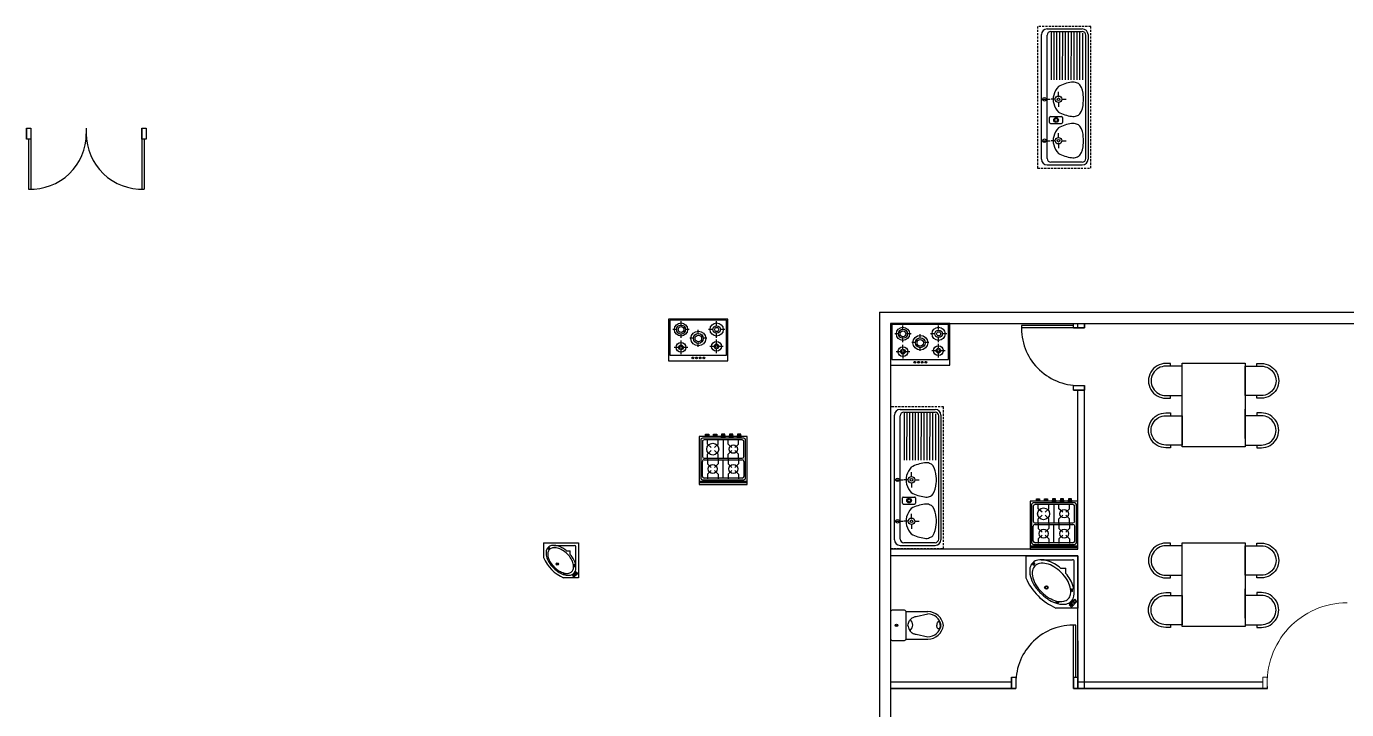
# Model space of a CAD drawing. Header units: inches. Extents: x 35258 to 134537, y 25067 to 83300.
# Drawn here: x 67167 to 67761, y 39344 to 39651 of the extents above; entities that cross this region are included whole.
import ezdxf

# ---------------------------------------------------------------- set-up
doc = ezdxf.new("R2010")
doc.units = ezdxf.units.IN
doc.header["$LTSCALE"] = 5
doc.header["$MEASUREMENT"] = 0
doc.linetypes.add('0', pattern=[0])
doc.linetypes.add('AI9-LType1', pattern=[0.879429, 0.586286, -0.293143])
for name, color, linetype in [('belkuni', 7, 'Continuous'), ('door', 60, 'Continuous'), ('SANTEH', 7, 'Continuous')]:
    doc.layers.add(name, color=color, linetype=linetype)
doc.layers.add('G-FIX', color=4, linetype='Continuous', lineweight=9)

# ---------------------------------------------------------------- blocks, each defined once
blk = doc.blocks.new('s_93')
for p, q in [((0, -1400), (0, 0)), ((0, 0), (1400, 0)), ((1400, 0), (1400, -592)), ((102, -993), (102, -150)), ((1018, -100), (152, -100)), ((326, -472), (326, -325)), ((472, -325), (326, -325)), ((0, -1400), (592, -1400))]:
    blk.add_line(p, q)
for points in [[(446, -448, 0.060096), (290, -650, 0.07356), (210, -842, 0.106832), (203, -1038, 0.154019), (267, -1159, 0.154019), (390, -1222, 0.106832), (585, -1213, 0.07356), (777, -1131, 0.060096), (976, -973, 0.060096), (1132, -771, 0.07356), (1212, -578, 0.106832), (1219, -383, 0.154019), (1155, -262, 0.154019), (1032, -199, 0.106832), (837, -208, 0.07356), (645, -290, 0.060096)], [(917, -145, 0.028254), (904, -146, 0.038618), (895, -149, 0.079399), (886, -153, 0.251746), (883, -160, 0.251746), (887, -166, 0.079399), (896, -170, 0.038618), (906, -171, 0.028254), (919, -171, 0.028254), (931, -169, 0.038618), (941, -167, 0.079399), (949, -162, 0.251746), (952, -156, 0.251746), (948, -149, 0.079399), (939, -146, 0.038618), (930, -145, 0.028254)], [(917, -150, 0.028254), (905, -151, 0.038618), (897, -153, 0.079399), (889, -157, 0.251746), (888, -160, 0.251746), (890, -162, 0.079399), (897, -165, 0.038618), (906, -166, 0.028254), (918, -166, 0.028254), (930, -164, 0.038618), (939, -162, 0.079399), (946, -158, 0.251746), (947, -156, 0.251746), (946, -154, 0.079399), (938, -151, 0.038618), (929, -150, 0.028254)], [(1257, -557, -0.028254), (1253, -569, -0.038618), (1248, -577, -0.079399), (1242, -585, -0.251746), (1235, -587, -0.251746), (1230, -582, -0.079399), (1228, -572, -0.038618), (1229, -562, -0.028254), (1231, -550, -0.028254), (1235, -538, -0.038618), (1239, -529, -0.079399), (1245, -522, -0.251746), (1253, -520, -0.251746), (1258, -525, -0.079399), (1260, -534, -0.038618), (1259, -544, -0.028254)], [(1252, -555, -0.028254), (1248, -567, -0.038618), (1244, -575, -0.079399), (1239, -581, -0.251746), (1236, -582, -0.251746), (1234, -580, -0.079399), (1233, -572, -0.038618), (1234, -563, -0.028254), (1236, -551, -0.028254), (1240, -540, -0.038618), (1244, -532, -0.079399), (1249, -525, -0.251746), (1251, -525, -0.251746), (1253, -527, -0.079399), (1255, -535, -0.038618), (1254, -543, -0.028254)], [(205, -1194, 0.028254), (213, -1203, 0.038618), (221, -1209, 0.079399), (230, -1214, 0.251746), (237, -1212, 0.251746), (240, -1205, 0.079399), (237, -1196, 0.038618), (232, -1187, 0.028254), (225, -1177, 0.028254), (216, -1168, 0.038618), (209, -1162, 0.079399), (200, -1158, 0.251746), (193, -1159, 0.251746), (190, -1166, 0.079399), (193, -1175, 0.038618), (197, -1184, 0.028254)], [(209, -1191, 0.028254), (217, -1200, 0.038618), (224, -1205, 0.079399), (231, -1209, 0.251746), (234, -1208, 0.251746), (235, -1206, 0.079399), (233, -1198, 0.038618), (228, -1190, 0.028254), (221, -1180, 0.028254), (213, -1171, 0.038618), (206, -1166, 0.079399), (199, -1162, 0.251746), (196, -1163, 0.251746), (195, -1165, 0.079399), (197, -1173, 0.038618), (201, -1181, 0.028254)]]:
    blk.add_lwpolyline(points, format="xyb", close=True)
for points in [[(1005, -1003, 0.059635), (1188, -770, 0.073145), (1282, -547, 0.106765), (1292, -320, 0.154982), (1219, -180, 0.154982), (1078, -107, 0.106765), (852, -117, 0.073145), (629, -212, 0.038861), (472, -325, 0.059635)], [(326, -472, 0.038717), (214, -629, 0.073145), (119, -852, 0.106765), (110, -1078, 0.154982), (183, -1218, 0.154982), (324, -1291, 0.106765), (550, -1281, 0.073145), (773, -1186, 0.059635), (1005, -1003, 0.059635)]]:
    blk.add_lwpolyline(points, format="xyb")
blk.add_lwpolyline([(1375, -178), (1227, -26), (1166, -86), (1314, -240)], close=True)
for centre, radius in [((1225, -85), 31.2), ((1267, -132), 31.2), ((1315, -175), 31.2), ((1315, -175), 16.3), ((850, -850), 47.2), ((850, -850), 33.7)]:
    blk.add_circle(centre, radius)
for centre, radius, start, end in [((152, -150), 50, 90, 180), ((0, 0), 1520, 292.9195, 337.0805)]:
    blk.add_arc(centre, radius, start, end)
blk = doc.blocks.new('A$C051A4A38')
for p, q in [((18, 493), (18, 205)), ((84, 361), (48, 205)), ((316, 361), (352, 205)), ((382, 493), (382, 205))]:
    blk.add_line(p, q)
blk.add_lwpolyline([(377, 700), (23, 700, 0.414214), (0, 677), (0, 516, 0.414214), (23, 493), (377, 493, 0.414214), (400, 516), (400, 677, 0.414214)], format="xyb", close=True)
for points in [[(200, 471, 0.046371), (169, 463, 0.088923), (125, 439, 0.104957), (94, 402, 0.120011), (84, 361, 0.120011)], [(200, 471, -0.046371), (231, 463, -0.088923), (275, 439, -0.104957), (306, 402, -0.120011), (316, 361, -0.120011)], [(201, 41, -0.049911), (183, 43, -0.063732), (169, 48, -0.103622), (158, 56, -0.177768), (155, 64, -0.177768), (158, 71, -0.103622), (169, 80, -0.063732), (183, 84, -0.049911), (201, 86, -0.049911)], [(201, 41, 0.049911), (220, 43, 0.063732), (234, 48, 0.103622), (245, 56, 0.177768), (247, 64, 0.177768), (245, 71, 0.103622), (234, 80, 0.063732), (220, 84, 0.049911), (201, 86, 0.049911)]]:
    blk.add_lwpolyline(points, format="xyb")
for radius in [17.2, 5.75]:
    blk.add_circle((200, 620), radius)
for centre, radius, start, end in [((203, 493), 87.7, 218.0102, 270.9041), ((206, 493), 87.7, 269.0959, 321.9898), ((225, 205), 207, 180, 263.1637), ((225, 205), 177, 180, 261.9966), ((175, 205), 177, 278.0034, 0), ((175, 205), 207, 276.8363, 0)]:
    blk.add_arc(centre, radius, start, end)
blk = doc.blocks.new('21')
at = {"color": 0, "linetype": 'AI9-LType1'}
for p, q in [((3814.3, 13483.2), (3814.3, 13412.9)), ((4001.9, 13483.2), (3814.3, 13483.2)), ((4001.9, 13412.9), (4001.9, 13483.2)), ((3814.3, 13412.9), (4001.9, 13412.9))]:
    blk.add_line(p, q, dxfattribs=at)
at = {"color": 0}
for p, q in [((3825.2, 13479.7), (3990.1, 13479.7)), ((3989.2, 13476.7), (3826, 13476.7)), ((3817.6, 13425.6), (3817.6, 13472.1)), ((3821.1, 13430.4), (3821.1, 13471.8)), ((3884.9, 13468.9), (3822.4, 13469)), ((3884.9, 13465.1), (3822.4, 13465.2)), ((3884.9, 13461.3), (3822.4, 13461.4)), ((3884.9, 13457.5), (3822.4, 13457.6)), ((3884.9, 13472.7), (3823.2, 13472.8)), ((3994.1, 13471.8), (3994.1, 13430.4)), ((3997.7, 13425.6), (3997.7, 13472.1)), ((3884.9, 13453.6), (3822.4, 13453.7)), ((3884.9, 13449.8), (3822.4, 13449.9)), ((3884.9, 13446), (3822.4, 13446.1)), ((3884.9, 13442.2), (3822.4, 13442.3)), ((3906.5, 13440.6), (3900.8, 13440.6)), ((3910.8, 13444.9), (3910.8, 13450.6)), ((3915.1, 13440.6), (3920.8, 13440.6)), ((3933.6, 13429.8), (3933.6, 13444.7)), ((3934.8, 13445.8), (3941.7, 13445.8)), ((3942.9, 13429.8), (3942.9, 13444.7)), ((3961.4, 13440.6), (3955.7, 13440.6)), ((3965.7, 13444.9), (3965.7, 13450.6)), ((3970, 13440.6), (3975.7, 13440.6)), ((3884.9, 13438.4), (3822.4, 13438.5)), ((3884.9, 13434.6), (3822.4, 13434.7)), ((3822.4, 13430.9), (3884.9, 13430.8)), ((3989.2, 13425.5), (3826, 13425.5)), ((3910.8, 13436.3), (3910.8, 13430.6)), ((3910.8, 13418.6), (3910.8, 13429.5)), ((3941.7, 13428.6), (3934.8, 13428.6)), ((3965.7, 13436.3), (3965.7, 13430.6)), ((3965.7, 13418.6), (3965.7, 13429.5)), ((3990.1, 13417.9), (3825.2, 13417.9))]:
    blk.add_line(p, q, dxfattribs=at)
for centre, radius in [((3910.8, 13440.6), 4.3), ((3910.8, 13440.6), 1.72), ((3938.3, 13437.4), 3.11), ((3938.3, 13437.4), 1.99), ((3965.7, 13440.6), 4.3), ((3965.7, 13440.6), 1.72), ((3910.8, 13422), 2.42), ((3965.7, 13422), 2.42)]:
    blk.add_circle(centre, radius, dxfattribs=at)
for points in [[(3825.2, 13479.7), (3821, 13479.7), (3817.6, 13476.3), (3817.6, 13472.1)], [(3826, 13476.7), (3823.3, 13476.7), (3821.1, 13474.5), (3821.1, 13471.8)], [(3915.3, 13473.4), (3912.9, 13473.8), (3910.5, 13473.9), (3908, 13473.6)], [(3968.4, 13473.6), (3966, 13473.9), (3963.5, 13473.8), (3961.1, 13473.4)], [(3994.1, 13471.8), (3994.1, 13474.5), (3991.9, 13476.7), (3989.2, 13476.7)], [(3997.7, 13472.1), (3997.7, 13476.3), (3994.3, 13479.7), (3990.1, 13479.7)], [(3889.1, 13464.6), (3888.1, 13462.5), (3887.8, 13460.1), (3888.3, 13457.8)], [(3888.3, 13457.8), (3889.1, 13451.7), (3891, 13445.8), (3894, 13440.4)], [(3891.7, 13469), (3890.4, 13467.8), (3889.5, 13466.3), (3889.1, 13464.6)], [(3906.4, 13473.4), (3901.2, 13473.3), (3896.1, 13471.7), (3891.7, 13469)], [(3908, 13473.6), (3907.5, 13473.6), (3906.9, 13473.4), (3906.4, 13473.3)], [(3930, 13469), (3925.6, 13471.7), (3920.6, 13473.3), (3915.3, 13473.4)], [(3927.7, 13440.4), (3930.7, 13445.8), (3932.6, 13451.7), (3933.4, 13457.8)], [(3932.7, 13464.6), (3932.2, 13466.3), (3931.3, 13467.8), (3930, 13469)], [(3933.4, 13457.8), (3933.9, 13460.1), (3933.6, 13462.5), (3932.7, 13464.6)], [(3943.8, 13464.6), (3942.9, 13462.5), (3942.6, 13460.1), (3943.1, 13457.8)], [(3943.1, 13457.8), (3943.8, 13451.7), (3945.8, 13445.8), (3948.7, 13440.4)], [(3946.4, 13469), (3945.2, 13467.8), (3944.3, 13466.3), (3943.8, 13464.6)], [(3961.1, 13473.4), (3955.9, 13473.3), (3950.8, 13471.7), (3946.4, 13469)], [(3970.1, 13473.3), (3969.5, 13473.4), (3969, 13473.6), (3968.4, 13473.6)], [(3984.8, 13469), (3980.4, 13471.7), (3975.3, 13473.3), (3970.1, 13473.4)], [(3982.5, 13440.4), (3985.4, 13445.8), (3987.4, 13451.7), (3988.1, 13457.8)], [(3987.4, 13464.6), (3986.9, 13466.3), (3986, 13467.8), (3984.8, 13469)], [(3988.1, 13457.8), (3988.6, 13460.1), (3988.4, 13462.5), (3987.4, 13464.6)], [(3894, 13440.4), (3897.1, 13437.3), (3901, 13435.2), (3905.2, 13434.2)], [(3916.5, 13434.2), (3920.7, 13435.2), (3924.6, 13437.3), (3927.7, 13440.4)], [(3934.8, 13445.8), (3934.1, 13445.8), (3933.6, 13445.3), (3933.6, 13444.7)], [(3942.9, 13444.7), (3942.9, 13445.3), (3942.3, 13445.8), (3941.7, 13445.8)], [(3948.7, 13440.4), (3951.8, 13437.3), (3955.7, 13435.2), (3959.9, 13434.2)], [(3971.3, 13434.2), (3975.5, 13435.2), (3979.4, 13437.3), (3982.5, 13440.4)], [(3817.6, 13425.6), (3817.6, 13421.4), (3821, 13417.9), (3825.2, 13417.9)], [(3821.1, 13430.4), (3821.1, 13427.7), (3823.3, 13425.5), (3826, 13425.5)], [(3905.2, 13434.2), (3908.9, 13433.1), (3912.8, 13433.1), (3916.5, 13434.2)], [(3933.6, 13429.8), (3933.6, 13429.2), (3934.1, 13428.6), (3934.8, 13428.6)], [(3941.7, 13428.6), (3942.3, 13428.6), (3942.9, 13429.2), (3942.9, 13429.8)], [(3959.9, 13434.2), (3963.6, 13433.1), (3967.6, 13433.1), (3971.3, 13434.2)], [(3989.2, 13425.5), (3991.9, 13425.5), (3994.1, 13427.7), (3994.1, 13430.4)], [(3990.1, 13417.9), (3994.3, 13417.9), (3997.7, 13421.4), (3997.7, 13425.6)]]:
    blk.add_open_spline(points, degree=3, dxfattribs=at)
blk = doc.blocks.new('38')
at = {"color": 0, "linetype": '0'}
for p, q in [((4682.3, 13565.9), (4682.3, 13514.9)), ((4754.3, 13565.9), (4682.3, 13565.9)), ((4683.8, 13564.4), (4683.8, 13521.9)), ((4752.8, 13564.4), (4683.8, 13564.4)), ((4697.4, 13558.3), (4697.4, 13563.3)), ((4740.8, 13558.3), (4740.8, 13563.3)), ((4752.8, 13521.9), (4752.8, 13564.4)), ((4754.3, 13514.9), (4754.3, 13565.9)), ((4692.5, 13553.3), (4687.5, 13553.3)), ((4697.4, 13543.2), (4697.4, 13548.2)), ((4697.4, 13534.8), (4697.4, 13539.8)), ((4707.3, 13553.3), (4702.3, 13553.3)), ((4713.1, 13542.6), (4708.1, 13542.6)), ((4718.4, 13547.6), (4718.4, 13552.7)), ((4728.9, 13542.6), (4723.8, 13542.6)), ((4735.8, 13553.3), (4730.8, 13553.3)), ((4740.7, 13536), (4740.7, 13541)), ((4740.8, 13543.2), (4740.8, 13548.2)), ((4750.7, 13553.3), (4745.7, 13553.3)), ((4694, 13531.4), (4689, 13531.4)), ((4697.5, 13523.2), (4697.5, 13528.2)), ((4705.6, 13531.4), (4700.6, 13531.4)), ((4718.4, 13532.3), (4718.4, 13537.3)), ((4737.4, 13532.6), (4732.4, 13532.6)), ((4740.8, 13524.4), (4740.8, 13529.4)), ((4748.9, 13532.6), (4743.9, 13532.6)), ((4682.3, 13514.9), (4754.3, 13514.9)), ((4683.8, 13521.9), (4752.8, 13521.9))]:
    blk.add_line(p, q, dxfattribs=at)
for centre, radius in [((4697.4, 13553.2), 8), ((4697.4, 13553.2), 5.5), ((4697.4, 13553.2), 3.5), ((4740.8, 13553.2), 8), ((4740.8, 13553.2), 4.5), ((4740.8, 13553.2), 2.5), ((4718.5, 13542.3), 9), ((4718.5, 13542.3), 6), ((4718.5, 13542.3), 4), ((4697.3, 13531.5), 6), ((4697.3, 13531.5), 2.85), ((4697.3, 13531.5), 1.35), ((4740.6, 13532.7), 6), ((4740.6, 13532.7), 2.85), ((4740.6, 13532.7), 1.35), ((4711.8, 13518.6), 1.09), ((4716.2, 13518.6), 1.09), ((4720.8, 13518.6), 1.09), ((4725.2, 13518.6), 1.09)]:
    blk.add_circle(centre, radius, dxfattribs=at)
blk = doc.blocks.new('36')
at = {"color": 0}
for p, q in [((4866.2, 13482.7), (4806.2, 13482.7)), ((4806.2, 13482.7), (4806.2, 13422.7)), ((4866.2, 13480.1), (4806.2, 13480.1)), ((4866.2, 13478.4), (4806.2, 13478.4)), ((4808.2, 13474.5), (4808.2, 13426.7)), ((4862, 13476.7), (4810.3, 13476.7)), ((4810.3, 13453.8), (4810.3, 13472.4)), ((4812.4, 13474.6), (4859.9, 13474.6)), ((4816.8, 13469.5), (4816.8, 13475.4)), ((4821.4, 13465), (4816.8, 13469.5)), ((4825.3, 13465), (4830, 13469.5)), ((4830, 13469.5), (4830, 13475.4)), ((4836.2, 13474.6), (4836.2, 13451.6)), ((4842.6, 13469.5), (4842.6, 13475.4)), ((4847.2, 13465), (4842.6, 13469.5)), ((4851.1, 13465), (4855.8, 13469.5)), ((4855.8, 13469.5), (4855.8, 13475.4)), ((4862.1, 13472.4), (4862.1, 13453.8)), ((4864.2, 13426.7), (4864.2, 13474.5)), ((4866.2, 13422.7), (4866.2, 13482.7)), ((4816.8, 13456.7), (4821.4, 13461.2)), ((4816.8, 13451), (4816.8, 13456.7)), ((4830, 13456.7), (4825.3, 13461.2)), ((4830, 13451), (4830, 13456.7)), ((4842.6, 13456.7), (4847.2, 13461.2)), ((4842.6, 13451), (4842.6, 13456.7)), ((4855.8, 13456.7), (4851.1, 13461.2)), ((4855.8, 13451), (4855.8, 13456.7)), ((4810.3, 13447.6), (4810.3, 13428.9)), ((4859.9, 13451.6), (4812.4, 13451.6)), ((4859.9, 13449.8), (4812.4, 13449.8)), ((4816.8, 13450.4), (4816.8, 13444.7)), ((4816.8, 13444.7), (4821.4, 13440.2)), ((4821.4, 13436.4), (4816.8, 13431.9)), ((4830, 13444.7), (4825.3, 13440.2)), ((4825.3, 13436.4), (4830, 13431.9)), ((4830, 13450.4), (4830, 13444.7)), ((4836.2, 13426.8), (4836.2, 13449.8)), ((4842.6, 13450.4), (4842.6, 13444.7)), ((4842.6, 13444.7), (4847.2, 13440.2)), ((4847.2, 13436.4), (4842.6, 13431.9)), ((4855.8, 13444.7), (4851.1, 13440.2)), ((4851.1, 13436.4), (4855.8, 13431.9)), ((4855.8, 13450.4), (4855.8, 13444.7)), ((4862.1, 13428.9), (4862.1, 13447.6)), ((4806.2, 13422.7), (4866.2, 13422.7)), ((4810.2, 13424.7), (4862.2, 13424.7)), ((4812.4, 13426.8), (4859.9, 13426.8)), ((4813.3, 13422.7), (4814.1, 13421)), ((4819, 13422.7), (4813.3, 13422.7)), ((4818.1, 13421), (4814.1, 13421)), ((4814.1, 13421), (4814.1, 13419.6)), ((4814.1, 13419.6), (4818.1, 13419.6)), ((4816.8, 13431.9), (4816.8, 13426)), ((4818.1, 13421), (4819, 13422.7)), ((4818.1, 13419.6), (4818.1, 13421)), ((4823.3, 13422.7), (4824.2, 13421)), ((4829, 13422.7), (4823.3, 13422.7)), ((4828.2, 13421), (4824.2, 13421)), ((4824.2, 13421), (4824.2, 13419.6)), ((4824.2, 13419.6), (4828.2, 13419.6)), ((4828.2, 13421), (4829, 13422.7)), ((4828.2, 13419.6), (4828.2, 13421)), ((4830, 13431.9), (4830, 13426)), ((4833.3, 13422.7), (4834.2, 13421)), ((4839, 13422.7), (4833.3, 13422.7)), ((4838.2, 13421), (4834.2, 13421)), ((4834.2, 13421), (4834.2, 13419.6)), ((4834.2, 13419.6), (4838.2, 13419.6)), ((4838.2, 13421), (4839, 13422.7)), ((4838.2, 13419.6), (4838.2, 13421)), ((4842.6, 13431.9), (4842.6, 13426)), ((4844.2, 13421), (4843.4, 13422.7)), ((4843.4, 13422.7), (4849, 13422.7)), ((4844.2, 13419.6), (4844.2, 13421)), ((4844.2, 13421), (4848.2, 13421)), ((4848.2, 13419.6), (4844.2, 13419.6)), ((4849, 13422.7), (4848.2, 13421)), ((4848.2, 13421), (4848.2, 13419.6)), ((4854.2, 13421), (4853.4, 13422.7)), ((4853.4, 13422.7), (4859, 13422.7)), ((4854.2, 13419.6), (4854.2, 13421)), ((4854.2, 13421), (4858.2, 13421)), ((4858.2, 13419.6), (4854.2, 13419.6)), ((4855.8, 13431.9), (4855.8, 13426)), ((4859, 13422.7), (4858.2, 13421)), ((4858.2, 13421), (4858.2, 13419.6))]:
    blk.add_line(p, q, dxfattribs=at)
for centre, radius in [((4823.4, 13463.1), 5.6), ((4849.2, 13463.1), 5.6), ((4823.4, 13438.3), 5.25), ((4849.2, 13438.3), 7.41)]:
    blk.add_circle(centre, radius, dxfattribs=at)
for centre, radius, start, end in [((4810.3, 13474.5), 2.17, 90, 180), ((4812.4, 13472.4), 2.17, 90, 180), ((4859.9, 13472.4), 2.17, 0, 90), ((4862, 13474.5), 2.17, 0, 90), ((4812.4, 13453.8), 2.17, 180, 270), ((4859.9, 13453.8), 2.17, 270, 0), ((4812.4, 13447.6), 2.17, 90, 180), ((4859.9, 13447.6), 2.17, 0, 90), ((4810.2, 13426.7), 2, 180, 270), ((4812.4, 13428.9), 2.17, 180, 270), ((4859.9, 13428.9), 2.17, 270, 0), ((4862.2, 13426.7), 2, 270, 0)]:
    blk.add_arc(centre, radius, start, end, dxfattribs=at)
blk = doc.blocks.new('4 Person Square 02')
for p, q in [((450, 1105), (450, 684)), ((-450, 119), (-450, 540)), ((450, 119), (450, 540)), ((450, 119), (450, 540))]:
    blk.add_line(p, q)
for points in [[(-617, 1155), (-617, 1194), (-683, 1194, 1.001343), (-683, 697), (-617, 697), (-617, 735)], [(617, 1155), (617, 1194), (683, 1194, -1.001343), (683, 697), (617, 697), (617, 735)], [(-617, 27), (-617, -11), (-683, -11, -1.001343), (-683, 486), (-617, 486), (-617, 447)], [(617, 27), (617, -11), (683, -11, 1.001343), (683, 486), (617, 486), (617, 447)]]:
    blk.add_lwpolyline(points, format="xyb")
for points in [[(-450, 735), (-450, 1155), (-617, 1155), (-683, 1155, 1.001587), (-683, 735)], [(450, 735), (450, 1155), (617, 1155), (683, 1155, -1.001587), (683, 735)], [(-450, 447), (-450, 27), (-617, 27), (-683, 27, -1.001587), (-683, 447)], [(450, 447), (450, 27), (617, 27), (683, 27, 1.001587), (683, 447)]]:
    blk.add_lwpolyline(points, format="xyb", close=True)
blk.add_lwpolyline([(450, 0), (-450, 0), (-450, 1200), (450, 1200)], close=True)

msp = doc.modelspace()

# ---------------------------------------------------------------- linework, layer by layer
for p, q in [((67193.52, 39602.59), (67193.53, 39602.59)), ((67193.52, 39602.59), (67193.53, 39602.59)), ((67193.52, 39602.59), (67193.52, 39602.57)), ((67193.53, 39602.57), (67193.52, 39602.57)), ((67193.52, 39602.55), (67193.53, 39602.55)), ((67193.52, 39602.55), (67193.53, 39602.55)), ((67218.52, 39605.55), (67220.52, 39605.55)), ((67220.52, 39605.55), (67220.52, 39602.55)), ((67550.95, 39522.61), (68289.27, 39522.61)), ((67550.95, 39522.61), (67550.95, 39517.61)), ((67550.95, 39517.61), (67550.95, 39222.54)), ((67555.95, 39517.61), (68289.27, 39517.61)), ((67555.95, 39517.61), (67555.95, 39222.54)), ((67640.41, 39515.61), (67640.41, 39517.61)), ((67643.41, 39515.61), (67643.41, 39517.61)), ((67640.41, 39489.61), (67640.41, 39489.61)), ((67640.41, 39415.89), (67640.41, 39487.61)), ((67643.41, 39353.27), (67643.41, 39489.61)), ((67640.41, 39415.89), (67555.95, 39415.89)), ((67640.41, 39412.89), (67555.95, 39412.89)), ((67640.41, 39353.27), (67640.41, 39412.89)), ((67640.41, 39353.27), (67640.41, 39412.89)), ((67643.41, 39353.27), (67643.41, 39412.89)), ((67640.41, 39374.65), (67640.41, 39353.27)), ((67555.95, 39356.27), (67610.41, 39356.27)), ((67612.41, 39356.27), (67612.41, 39356.27)), ((67640.41, 39356.27), (67723.68, 39356.27)), ((67725.68, 39356.27), (67725.68, 39356.27)), ((67725.68, 39356.27), (67725.68, 39356.27)), ((67612.41, 39353.27), (67555.95, 39353.27)), ((67555.95, 39353.27), (67612.41, 39353.27)), ((67725.77, 39353.27), (67638.41, 39353.27)), ((67638.41, 39353.27), (67725.77, 39353.27)), ((67692.24, 39353.27), (67725.77, 39353.27))]:
    msp.add_line(p, q)
at = {"layer": 'belkuni'}
for p, q in [((67638.41, 39516.61), (67614.92, 39516.61)), ((67638.41, 39515.61), (67614.91, 39515.61)), ((67638.41, 39358.27), (67638.41, 39381.77)), ((67639.41, 39358.27), (67639.41, 39381.75))]:
    msp.add_line(p, q, dxfattribs=at)
for centre, start, end in [((67640.91, 39515.61), 177.79577, 270), ((67638.41, 39355.77), 87.79577, 180)]:
    msp.add_arc(centre, 26, start, end, dxfattribs=at)
at = {"layer": 'door'}
for p, q in [((67166.52, 39605.55), (67166.52, 39600.55)), ((67167.52, 39600.55), (67167.52, 39578.07)), ((67168.52, 39605.55), (67168.52, 39578.05)), ((67193.52, 39605.55), (67193.52, 39603.05)), ((67218.52, 39605.55), (67218.52, 39578.05)), ((67219.52, 39600.55), (67219.52, 39578.07)), ((67220.52, 39605.55), (67220.52, 39600.55)), ((67638.41, 39515.61), (67643.41, 39515.61)), ((67638.41, 39487.61), (67643.41, 39487.61)), ((67610.41, 39358.27), (67610.41, 39353.27)), ((67638.41, 39358.27), (67638.41, 39353.27))]:
    msp.add_line(p, q, dxfattribs=at)
for points in [[(67166.52, 39605.55), (67168.52, 39605.55), (67168.52, 39600.55), (67166.52, 39600.55)], [(67218.52, 39605.55), (67220.52, 39605.55), (67220.52, 39600.55), (67218.52, 39600.55)], [(67638.41, 39515.61), (67638.41, 39517.61), (67643.41, 39517.61), (67643.41, 39515.61)], [(67638.41, 39487.61), (67638.41, 39489.61), (67643.41, 39489.61), (67643.41, 39487.61)], [(67610.41, 39358.27), (67612.41, 39358.27), (67612.41, 39353.27), (67610.41, 39353.27)], [(67638.41, 39358.27), (67640.41, 39358.27), (67640.41, 39353.27), (67638.41, 39353.27)]]:
    msp.add_lwpolyline(points, close=True, dxfattribs=at)
for centre, start, end in [((67168.52, 39603.05), 267.70756, 0), ((67218.52, 39603.05), 180, 272.29244)]:
    msp.add_arc(centre, 25, start, end, dxfattribs=at)
at = {"layer": 'G-FIX'}
msp.add_line((67725.68, 39353.27), (67725.68, 39358.27), dxfattribs=at)
msp.add_lwpolyline([(67725.68, 39353.27), (67723.68, 39353.27), (67723.68, 39358.27), (67725.68, 39358.27)], close=True, dxfattribs=at)
msp.add_arc((67761.68, 39355.77), 36, 90, 183.98208, dxfattribs=at)

# ---------------------------------------------------------------- block references
for name, p, xscale, yscale, zscale, rotation in [('21', (63061.86, 40948.22), 0.34, 0.34, 0.34, 270), ('21', (62995.58, 40776.84), 0.34, 0.34, 0.34, 270), ('36', (69221.54, 44298.78), 0.36, 0.36, 0.36, 180), ('36', (69370.63, 44269.66), 0.36, 0.36, 0.36, 180)]:
    msp.add_blockref(name, p, dxfattribs=dict(xscale=xscale, yscale=yscale, zscale=zscale, rotation=rotation))
for name, p, xscale, yscale, zscale in [('38', (65723.49, 34500.17), 0.37, 0.37, 0.37), ('38', (65823.51, 34498.24), 0.37, 0.37, 0.37), ('4 Person Square 02', (67701.54, 39461.97), 0.03149606299212598, 0.03149606299212598, 0.03149606299212598), ('4 Person Square 02', (67701.54, 39381.07), 0.03149606299212598, 0.03149606299212598, 0.03149606299212598)]:
    msp.add_blockref(name, p, dxfattribs=dict(xscale=xscale, yscale=yscale, zscale=zscale))
at = {"layer": 'SANTEH'}
for name, p, xscale, yscale, zscale, rotation in [('s_93', (67415.28, 39418.8), 0.0112225, 0.0112225, 0.0112225, 270), ('s_93', (67640.41, 39412.89), 0.01675, 0.01675, 0.01675, 270), ('A$C051A4A38', (67579.74, 39374.83), 0.034, 0.034, 0.034, 89.99999999999999)]:
    msp.add_blockref(name, p, dxfattribs=dict(at, xscale=xscale, yscale=yscale, zscale=zscale, rotation=rotation))

doc.saveas('drawing.dxf')
